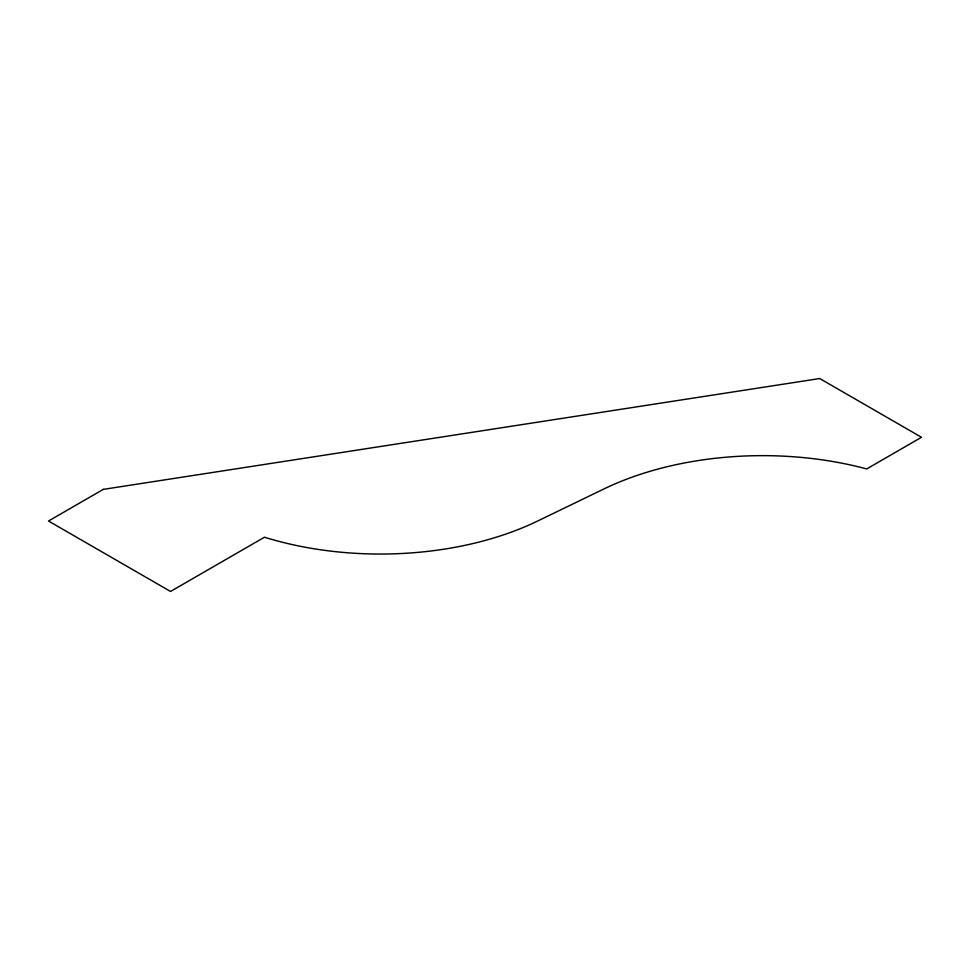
<?xml version="1.0" encoding="UTF-8"?>
<svg xmlns="http://www.w3.org/2000/svg" width="970" height="970" viewBox="0 0 970 970"><rect width="100%" height="100%" fill="white"/><g stroke="black" fill="none" stroke-linecap="round" stroke-linejoin="round"><path stroke-width="1.45" d="M103.293 489.377L48.5 521.011L170.526 591.457L264.458 537.222A244.937 141.414 0 0 0 537.671 521.011L603.922 488.953A246.998 142.602 0 0 1 866.707 468.934L921.5 437.288L819.735 378.542L103.293 489.377"/></g></svg>
